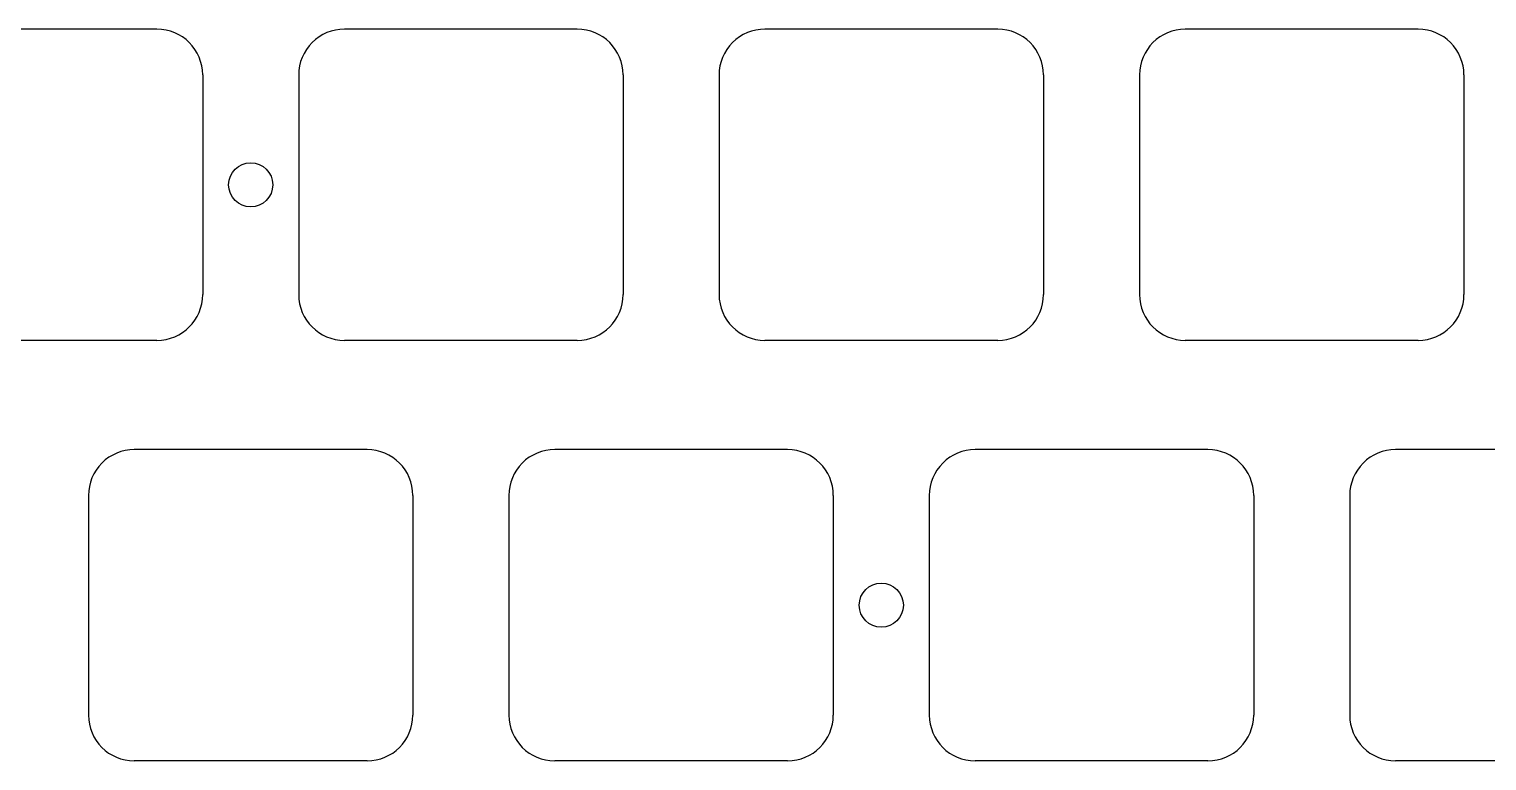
# Model space of a CAD drawing. Header units: millimetres. Extents: x -11 to 340, y -118 to 18.
# Drawn here: x 132.8 to 198.9, y -49.9 to -16.8 of the extents above; entities that cross this region are included whole.
import ezdxf

# ---------------------------------------------------------------- set-up
doc = ezdxf.new("R2010")
doc.units = ezdxf.units.MM
doc.header["$MEASUREMENT"] = 0
doc.layers.add('BLACK', color=7, linetype='CONTINUOUS')

msp = doc.modelspace()

# ---------------------------------------------------------------- linework, layer by layer
at = {"layer": 'BLACK', "linetype": 'Continuous'}
for p, q in [((138.625, -16.7625), (128.075001, -16.7625)), ((147.125001, -16.762502), (147.125001, -16.7625)), ((157.675, -16.7625), (147.125001, -16.7625)), ((166.175001, -16.762502), (166.175001, -16.7625)), ((176.725, -16.7625), (166.175001, -16.7625)), ((195.775, -16.762501), (185.225, -16.762501)), ((140.700001, -18.8375), (140.700001, -28.7875)), ((145.050001, -18.8375), (145.050001, -28.7875)), ((159.750001, -18.8375), (159.750001, -28.7875)), ((164.100001, -18.8375), (164.100001, -28.7875)), ((178.800001, -18.8375), (178.800001, -28.7875)), ((183.150001, -18.8375), (183.150001, -28.7875)), ((197.850001, -18.8375), (197.850001, -28.7875)), ((138.625001, -30.8625), (128.075, -30.8625)), ((138.625001, -30.862501), (138.625001, -30.8625)), ((157.675001, -30.8625), (147.125, -30.8625)), ((157.675001, -30.862501), (157.675001, -30.8625)), ((176.725001, -30.8625), (166.175, -30.8625)), ((176.725001, -30.862501), (176.725001, -30.8625)), ((195.775, -30.862501), (185.225, -30.862501)), ((137.600001, -35.812502), (137.600001, -35.8125)), ((148.15, -35.8125), (137.600001, -35.8125)), ((156.650001, -35.812502), (156.650001, -35.8125)), ((167.2, -35.8125), (156.650001, -35.8125)), ((175.700001, -35.812502), (175.700001, -35.8125)), ((186.25, -35.8125), (175.700001, -35.8125)), ((194.750001, -35.812502), (194.750001, -35.8125)), ((205.3, -35.8125), (194.750001, -35.8125)), ((135.525001, -37.8875), (135.525001, -47.8375)), ((150.225001, -37.8875), (150.225001, -47.8375)), ((154.575001, -37.8875), (154.575001, -47.8375)), ((169.275001, -37.8875), (169.275001, -47.8375)), ((173.625001, -37.8875), (173.625001, -47.8375)), ((188.325001, -37.8875), (188.325001, -47.8375)), ((192.675001, -37.8875), (192.675001, -47.8375)), ((148.150001, -49.9125), (137.6, -49.9125)), ((148.150001, -49.912501), (148.150001, -49.9125)), ((167.200001, -49.9125), (156.65, -49.9125)), ((167.200001, -49.912501), (167.200001, -49.9125)), ((186.250001, -49.9125), (175.7, -49.9125)), ((186.250001, -49.912501), (186.250001, -49.9125)), ((205.300001, -49.9125), (194.75, -49.9125))]:
    msp.add_line(p, q, dxfattribs=at)
at = {"layer": 'BLACK'}
for centre in [(142.875, -23.8125), (171.45, -42.8625)]:
    msp.add_circle(centre, 1, dxfattribs=at)
for centre, radius, start, end in [((138.625, -18.8375), 2.075, 0, 90), ((147.125, -18.8375), 2.074999, 89.99997239, 180), ((157.675, -18.8375), 2.075, 0, 90), ((166.175, -18.8375), 2.074999, 89.99997239, 180), ((176.725, -18.8375), 2.075, 0, 90), ((185.225, -18.8375), 2.074999, 90, 180), ((195.775, -18.8375), 2.074999, 0, 90), ((138.625, -28.7875), 2.075001, 270.00002761, 0), ((147.125, -28.7875), 2.075, 180, 270), ((157.675, -28.7875), 2.075001, 270.00002761, 0), ((166.175, -28.7875), 2.075, 180, 270), ((176.725, -28.7875), 2.075001, 270.00002761, 0), ((185.225, -28.7875), 2.075001, 180, 270), ((195.775, -28.7875), 2.075001, 270, 0), ((137.6, -37.8875), 2.074999, 89.99997239, 180), ((148.15, -37.8875), 2.075, 0, 90), ((156.65, -37.8875), 2.074999, 89.99997239, 180), ((167.2, -37.8875), 2.075, 0, 90), ((175.7, -37.8875), 2.074999, 89.99997239, 180), ((186.25, -37.8875), 2.075, 0, 90), ((194.75, -37.8875), 2.074999, 89.99997239, 180), ((137.6, -47.8375), 2.075, 180, 270), ((148.15, -47.8375), 2.075001, 270.00002761, 0), ((156.65, -47.8375), 2.075, 180, 270), ((167.2, -47.8375), 2.075001, 270.00002761, 0), ((175.7, -47.8375), 2.075, 180, 270), ((186.25, -47.8375), 2.075001, 270.00002761, 0), ((194.75, -47.8375), 2.075, 180, 270)]:
    msp.add_arc(centre, radius, start, end, dxfattribs=at)

doc.saveas('drawing.dxf')
